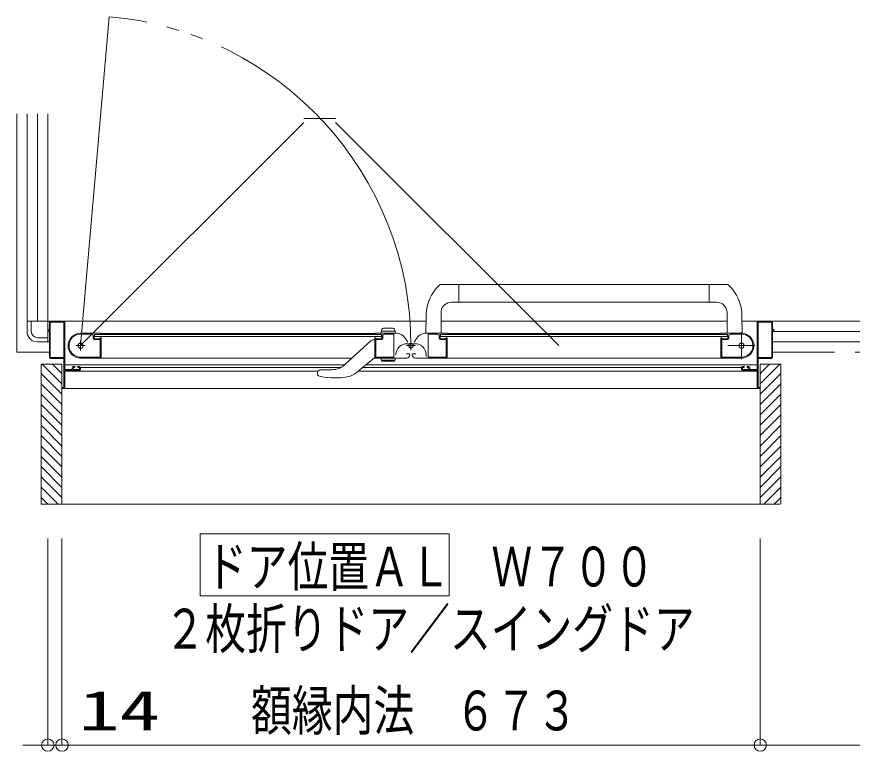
# Model space of a CAD drawing. Units: millimetres on the paper. Extents: x -305 to 305, y -152 to 152.
# Drawn here: x -133.93 to -93.67, y -80.67 to -45.25 of the extents above; entities that cross this region are included whole.
import ezdxf
from ezdxf.enums import TextEntityAlignment as Align

# ---------------------------------------------------------------- set-up
doc = ezdxf.new("R2010")
doc.units = ezdxf.units.MM
doc.linetypes.add('LONG_CHAIN', pattern=[21, 18, -1, 1, -1])
doc.linetypes.add('LONG_DOUBLE_CHAIN', pattern=[21.8, 18, -1, 0.6, -0.6, 0.6, -1])
doc.layers.add('0-0_0', color=7, linetype='Continuous', lineweight=9)
doc.layers.add('0-1_VIEW0001', color=7, linetype='Continuous', lineweight=9)
doc.styles.add('ＭＳ ゴシック', font='')
doc.styles.get('ＭＳ ゴシック').set_extended_font_data('MS Gothic')

# ---------------------------------------------------------------- blocks, each defined once
blk = doc.blocks.new('_ORIGIN')
at = {"layer": '0-0_0'}
blk.add_line((0, 0), (-1, 0), dxfattribs=at)
blk.add_circle((0, 0), 0.5, dxfattribs=at)

msp = doc.modelspace()

# ---------------------------------------------------------------- linework, layer by layer
at = {"layer": '0-0_0'}
for p, q in [((-132.434, -70.416), (-132.434, -80.375)), ((-131.754, -70.416), (-131.754, -80.375)), ((-131.754, -70.416), (-131.754, -80.375)), ((-98.104, -70.416), (-98.104, -80.375)), ((-98.104, -70.416), (-98.104, -80.375)), ((-133.034, -80.375), (-133.634, -80.375)), ((-131.754, -80.375), (-132.434, -80.375)), ((-131.754, -80.375), (-126.506, -80.375)), ((-131.154, -80.375), (-130.554, -80.375)), ((-98.704, -80.375), (-131.154, -80.375)), ((-53.034, -80.375), (-97.504, -80.375))]:
    msp.add_line(p, q, dxfattribs=at)
at = {"layer": '0-1_VIEW0001', "linetype": 'LONG_DOUBLE_CHAIN'}
for p, q in [((-129.471, -45.248), (-130.859, -61.112)), ((-133.934, -49.927), (-133.934, -61.427)), ((-118.573, -50.152), (-120.099, -50.152)), ((-130.859, -61.112), (-120.099, -50.352)), ((-107.812, -61.112), (-118.573, -50.352)), ((-132.359, -61.427), (-133.934, -61.427)), ((-50.934, -61.427), (-97.509, -61.427))]:
    msp.add_line(p, q, dxfattribs=at)
at = {"layer": '0-1_VIEW0001'}
for p, q in [((-133.434, -59.927), (-133.434, -49.927)), ((-133.434, -49.927), (-133.434, -59.927)), ((-132.934, -59.927), (-132.934, -49.927)), ((-132.434, -60.927), (-132.434, -49.927)), ((-113.746, -58.387), (-113.563, -58.189)), ((-100.56, -58.162), (-113.495, -58.162)), ((-112.633, -59.017), (-112.633, -58.162)), ((-100.56, -59.017), (-100.56, -58.162)), ((-100.56, -58.162), (-99.699, -58.162)), ((-99.446, -58.388), (-99.63, -58.189)), ((-112.633, -59.017), (-112.988, -59.017)), ((-100.56, -59.012), (-112.633, -59.012)), ((-100.56, -59.017), (-100.205, -59.017)), ((-113.484, -59.448), (-113.483, -60.502)), ((-99.705, -59.517), (-99.705, -60.512)), ((-133.434, -59.927), (-114.21, -59.927)), ((-133.034, -59.927), (-133.434, -59.927)), ((-133.434, -59.927), (-133.434, -60.427)), ((-133.234, -59.927), (-133.234, -60.427)), ((-132.359, -59.977), (-132.359, -60.312)), ((-132.314, -59.987), (-132.314, -61.667)), ((-114.21, -59.927), (-132.309, -59.927)), ((-131.674, -59.972), (-132.299, -59.972)), ((-131.659, -61.667), (-131.659, -59.987)), ((-131.609, -62.247), (-131.609, -59.952)), ((-114.209, -59.684), (-114.212, -60.502)), ((-99.709, -59.927), (-113.484, -59.927)), ((-98.984, -59.684), (-98.981, -60.502)), ((-97.557, -59.927), (-98.983, -59.927)), ((-98.259, -62.247), (-98.259, -59.952)), ((-98.209, -61.667), (-98.209, -59.987)), ((-98.194, -59.972), (-97.569, -59.972)), ((-97.554, -59.987), (-97.554, -61.667)), ((-97.509, -59.977), (-97.509, -60.312)), ((-132.434, -60.337), (-132.434, -60.357)), ((-132.374, -60.327), (-132.424, -60.327)), ((-132.424, -60.367), (-132.374, -60.367)), ((-132.359, -60.382), (-132.359, -61.677)), ((-116.385, -60.512), (-116.333, -60.317)), ((-115.809, -60.262), (-116.26, -60.262)), ((-115.685, -60.512), (-115.737, -60.317)), ((-97.509, -60.382), (-97.509, -61.677)), ((-97.494, -60.327), (-97.444, -60.327)), ((-97.444, -60.367), (-97.494, -60.367)), ((-97.434, -60.337), (-97.434, -60.357)), ((-132.934, -60.727), (-132.434, -60.727)), ((-132.434, -60.427), (-132.359, -60.427)), ((-132.434, -60.927), (-132.434, -60.527)), ((-129.874, -60.512), (-130.859, -60.512)), ((-130.329, -60.557), (-130.859, -60.557)), ((-130.254, -60.747), (-130.254, -60.632)), ((-130.209, -60.727), (-130.209, -60.602)), ((-116.359, -60.577), (-130.184, -60.577)), ((-130.184, -60.677), (-130.184, -60.577)), ((-116.359, -60.677), (-130.184, -60.677)), ((-129.934, -60.777), (-130.159, -60.777)), ((-129.888, -60.737), (-129.894, -60.737)), ((-129.88, -60.575), (-129.866, -60.566)), ((-129.866, -60.748), (-129.88, -60.739)), ((-116.684, -60.527), (-129.859, -60.527)), ((-129.859, -60.553), (-129.859, -60.527)), ((-129.859, -61.702), (-129.859, -60.76)), ((-116.684, -60.527), (-116.684, -60.553)), ((-116.684, -60.76), (-116.684, -61.702)), ((-116.677, -60.566), (-116.663, -60.575)), ((-116.663, -60.739), (-116.677, -60.748)), ((-116.669, -60.512), (-115.683, -60.512)), ((-116.649, -60.737), (-116.655, -60.737)), ((-116.384, -60.777), (-116.609, -60.777)), ((-116.359, -60.577), (-116.359, -60.677)), ((-116.358, -60.412), (-115.711, -60.412)), ((-116.334, -60.602), (-116.334, -60.727)), ((-116.294, -60.632), (-116.294, -60.747)), ((-115.769, -60.557), (-116.219, -60.557)), ((-115.754, -61.652), (-115.754, -60.572)), ((-113.199, -60.512), (-114.185, -60.512)), ((-114.114, -61.652), (-114.114, -60.572)), ((-114.099, -60.557), (-113.649, -60.557)), ((-113.574, -60.632), (-113.574, -60.747)), ((-113.534, -60.602), (-113.534, -60.727)), ((-113.509, -60.577), (-113.509, -60.677)), ((-113.509, -60.577), (-99.684, -60.577)), ((-113.509, -60.677), (-99.684, -60.677)), ((-113.484, -60.777), (-113.259, -60.777)), ((-113.219, -60.737), (-113.213, -60.737)), ((-113.191, -60.566), (-113.205, -60.575)), ((-113.205, -60.739), (-113.191, -60.748)), ((-113.184, -60.527), (-100.009, -60.527)), ((-113.184, -60.527), (-113.184, -60.553)), ((-113.184, -61.712), (-113.184, -60.76)), ((-100.009, -60.553), (-100.009, -60.527)), ((-100.009, -61.702), (-100.009, -60.76)), ((-99.988, -60.575), (-100.002, -60.566)), ((-100.002, -60.748), (-99.988, -60.739)), ((-99.994, -60.512), (-99.009, -60.512)), ((-99.98, -60.737), (-99.974, -60.737)), ((-99.934, -60.777), (-99.709, -60.777)), ((-99.684, -60.677), (-99.684, -60.577)), ((-99.659, -60.727), (-99.659, -60.602)), ((-99.614, -60.747), (-99.614, -60.632)), ((-99.539, -60.557), (-99.009, -60.557)), ((-97.509, -60.427), (-52.434, -60.427)), ((-132.434, -60.927), (-132.934, -60.927)), ((-132.434, -60.927), (-132.359, -60.927)), ((-132.359, -60.927), (-132.434, -60.927)), ((-129.919, -60.822), (-130.179, -60.822)), ((-129.909, -61.652), (-129.909, -60.832)), ((-116.846, -60.866), (-118.134, -62.044)), ((-116.684, -60.837), (-116.775, -60.837)), ((-116.634, -60.837), (-116.634, -61.652)), ((-116.369, -60.822), (-116.619, -60.822)), ((-115.088, -60.942), (-115.163, -60.812)), ((-114.744, -61.018), (-115.124, -61.018)), ((-114.78, -60.942), (-114.705, -60.812)), ((-113.499, -60.822), (-113.249, -60.822)), ((-113.234, -60.837), (-113.234, -61.652)), ((-99.959, -61.652), (-99.959, -60.832)), ((-99.949, -60.822), (-99.689, -60.822)), ((-97.509, -60.927), (-52.434, -60.927)), ((-52.434, -60.927), (-97.509, -60.927)), ((-115.019, -61.507), (-115.169, -61.507)), ((-114.994, -61.562), (-114.994, -61.532)), ((-114.874, -61.562), (-114.874, -61.532)), ((-114.849, -61.507), (-114.699, -61.507)), ((-114.204, -61.638), (-114.204, -61.558)), ((-131.759, -62.952), (-132.709, -62.002)), ((-132.309, -61.727), (-131.674, -61.727)), ((-132.299, -61.682), (-131.674, -61.682)), ((-131.759, -62.452), (-132.209, -62.002)), ((-131.759, -68.752), (-131.759, -62.002)), ((-131.659, -61.742), (-131.659, -63.112)), ((-130.933, -61.662), (-129.919, -61.662)), ((-130.859, -61.712), (-117.771, -61.712)), ((-117.579, -62.425), (-116.684, -61.687)), ((-116.714, -61.712), (-115.144, -61.712)), ((-116.624, -61.662), (-115.764, -61.662)), ((-116.385, -61.712), (-116.351, -61.836)), ((-116.358, -61.812), (-115.711, -61.812)), ((-115.752, -61.862), (-116.318, -61.862)), ((-113.153, -61.712), (-114.724, -61.712)), ((-113.244, -61.662), (-114.104, -61.662)), ((-99.009, -61.712), (-113.184, -61.712)), ((-98.935, -61.662), (-99.949, -61.662)), ((-98.209, -61.742), (-98.209, -63.112)), ((-97.569, -61.682), (-98.194, -61.682)), ((-97.559, -61.727), (-98.194, -61.727)), ((-98.109, -62.452), (-97.659, -62.002)), ((-98.109, -62.952), (-97.159, -62.002)), ((-98.109, -62.002), (-97.109, -62.002)), ((-98.109, -68.752), (-98.109, -62.002)), ((-97.109, -68.752), (-97.109, -62.002)), ((-131.609, -62.033), (-118.122, -62.033)), ((-131.609, -63.162), (-131.609, -62.327)), ((-131.609, -62.35), (-119.434, -62.35)), ((-131.274, -62.262), (-131.594, -62.262)), ((-131.594, -62.312), (-130.909, -62.312)), ((-131.259, -62.162), (-131.259, -62.247)), ((-131.214, -62.247), (-131.214, -62.177)), ((-131.154, -62.112), (-131.209, -62.112)), ((-131.199, -62.162), (-131.154, -62.162)), ((-130.929, -62.262), (-131.199, -62.262)), ((-131.139, -62.147), (-131.139, -62.127)), ((-130.989, -62.127), (-130.989, -62.147)), ((-130.909, -62.112), (-130.974, -62.112)), ((-130.974, -62.162), (-130.929, -62.162)), ((-130.914, -62.177), (-130.914, -62.247)), ((-130.859, -62.262), (-130.859, -62.162)), ((-130.859, -62.173), (-118.319, -62.173)), ((-119.434, -62.409), (-119.434, -62.491)), ((-119.399, -62.332), (-119.401, -62.334)), ((-118.718, -62.271), (-119.237, -62.271)), ((-117.489, -62.35), (-98.259, -62.35)), ((-117.274, -62.173), (-99.009, -62.173)), ((-117.104, -62.033), (-98.259, -62.033)), ((-99.009, -62.262), (-99.009, -62.162)), ((-98.959, -62.112), (-98.894, -62.112)), ((-98.274, -62.312), (-98.959, -62.312)), ((-98.954, -62.177), (-98.954, -62.247)), ((-98.894, -62.162), (-98.939, -62.162)), ((-98.939, -62.262), (-98.669, -62.262)), ((-98.879, -62.127), (-98.879, -62.147)), ((-98.729, -62.147), (-98.729, -62.127)), ((-98.714, -62.112), (-98.659, -62.112)), ((-98.669, -62.162), (-98.714, -62.162)), ((-98.654, -62.247), (-98.654, -62.177)), ((-98.609, -62.162), (-98.609, -62.247)), ((-98.594, -62.262), (-98.274, -62.262)), ((-98.259, -63.162), (-98.259, -62.327)), ((-131.759, -63.452), (-132.759, -62.452)), ((-119.421, -62.533), (-119.421, -62.533)), ((-119.421, -62.533), (-119.386, -62.561)), ((-119.271, -62.605), (-119.386, -62.561)), ((-98.109, -63.452), (-97.109, -62.452)), ((-131.759, -63.952), (-132.759, -62.952)), ((-131.674, -63.127), (-131.744, -63.127)), ((-131.744, -63.177), (-131.624, -63.177)), ((-131.609, -63.177), (-98.259, -63.177)), ((-98.124, -63.177), (-98.244, -63.177)), ((-98.194, -63.127), (-98.124, -63.127)), ((-98.109, -63.952), (-97.109, -62.952)), ((-131.759, -64.452), (-132.759, -63.452)), ((-98.109, -64.452), (-97.109, -63.452)), ((-131.759, -64.952), (-132.759, -63.952)), ((-98.109, -64.952), (-97.109, -63.952)), ((-131.759, -65.452), (-132.759, -64.452)), ((-98.109, -65.452), (-97.109, -64.452)), ((-131.759, -65.952), (-132.759, -64.952)), ((-98.109, -65.952), (-97.109, -64.952)), ((-131.759, -66.452), (-132.759, -65.452)), ((-98.109, -66.452), (-97.109, -65.452)), ((-131.759, -66.952), (-132.759, -65.952)), ((-98.109, -66.952), (-97.109, -65.952)), ((-131.759, -67.452), (-132.759, -66.452)), ((-98.109, -67.452), (-97.109, -66.452)), ((-131.759, -67.947), (-132.759, -66.947)), ((-98.109, -67.947), (-97.109, -66.947)), ((-131.759, -68.442), (-132.759, -67.442)), ((-98.109, -68.442), (-97.109, -67.442)), ((-131.944, -68.752), (-132.759, -67.937)), ((-97.924, -68.752), (-97.109, -67.937)), ((-132.439, -68.752), (-132.759, -68.432)), ((-97.429, -68.752), (-97.109, -68.432)), ((-97.16, -68.752), (-132.759, -68.752)), ((-125.098, -73.182), (-125.098, -70.182)), ((-125.098, -70.182), (-113.098, -70.182)), ((-113.098, -73.182), (-113.098, -70.182)), ((-125.098, -73.182), (-113.098, -73.182))]:
    msp.add_line(p, q, dxfattribs=at)
at = {"layer": '0-1_VIEW0001', "linetype": 'LONG_CHAIN'}
for p, q in [((-99.009, -60.462), (-99.009, -61.762)), ((-131.089, -61.112), (-130.629, -61.112)), ((-130.859, -61.342), (-130.859, -60.882)), ((-114.721, -61.112), (-115.146, -61.112)), ((-114.934, -61.324), (-114.934, -60.933)), ((-99.659, -61.112), (-98.359, -61.112))]:
    msp.add_line(p, q, dxfattribs=at)
at = {"layer": '0-1_VIEW0001', "color": 5}
msp.add_line((-131.759, -62.002), (-131.759, -68.752), dxfattribs=at)
at = {"layer": '0-1_VIEW0001'}
for points in [[(-97.559, -59.927), (-51.434, -59.927), (-51.434, -49.927)], [(-132.759, -68.752), (-132.759, -62.002), (-131.759, -62.002)], [(-116.385, -61.712), (-115.685, -61.712), (-115.718, -61.836)], [(-119.398, -62.332), (-119.397, -62.331), (-119.396, -62.33), (-119.395, -62.33), (-119.394, -62.329), (-119.393, -62.328), (-119.392, -62.327), (-119.39, -62.325), (-119.389, -62.324), (-119.387, -62.323), (-119.386, -62.322), (-119.385, -62.321), (-119.383, -62.32), (-119.382, -62.319), (-119.38, -62.318), (-119.379, -62.317), (-119.377, -62.316), (-119.376, -62.315), (-119.374, -62.314), (-119.373, -62.313), (-119.37, -62.311), (-119.366, -62.309), (-119.363, -62.307), (-119.36, -62.305), (-119.357, -62.303), (-119.353, -62.301), (-119.349, -62.299), (-119.346, -62.297), (-119.342, -62.295), (-119.338, -62.293), (-119.334, -62.292), (-119.331, -62.29), (-119.327, -62.288), (-119.323, -62.287), (-119.319, -62.286), (-119.315, -62.284), (-119.311, -62.283), (-119.307, -62.281), (-119.303, -62.28), (-119.298, -62.279)], [(-119.298, -62.279), (-119.294, -62.278), (-119.29, -62.277), (-119.286, -62.276), (-119.282, -62.275), (-119.277, -62.274), (-119.273, -62.274), (-119.269, -62.273), (-119.264, -62.273), (-119.26, -62.272), (-119.255, -62.272), (-119.253, -62.271), (-119.251, -62.271), (-119.249, -62.271), (-119.247, -62.271), (-119.245, -62.271), (-119.243, -62.271), (-119.241, -62.271), (-119.238, -62.271), (-119.236, -62.271), (-119.234, -62.271)], [(-119.434, -62.491), (-119.434, -62.493), (-119.434, -62.495), (-119.433, -62.497), (-119.433, -62.5), (-119.433, -62.502), (-119.432, -62.504), (-119.432, -62.506), (-119.432, -62.509), (-119.431, -62.511), (-119.431, -62.513), (-119.43, -62.515), (-119.429, -62.517), (-119.429, -62.52), (-119.428, -62.522), (-119.427, -62.524), (-119.426, -62.526), (-119.425, -62.528), (-119.424, -62.53), (-119.422, -62.532), (-119.421, -62.533)]]:
    msp.add_lwpolyline(points, dxfattribs=at)
for centre, radius in [((-130.859, -61.112), 0.125), ((-114.934, -61.112), 0.113), ((-99.009, -61.112), 0.125)]:
    msp.add_circle(centre, radius, dxfattribs=at)
at = {"layer": '0-1_VIEW0001', "linetype": 'LONG_DOUBLE_CHAIN'}
msp.add_arc((-130.859, -61.112), 15.925, 0, 85, dxfattribs=at)
at = {"layer": '0-1_VIEW0001'}
for centre, radius, start, end in [((-113.494, -58.262), 0.1, 90, 133.4724), ((-99.699, -58.262), 0.1, 46.5276, 90), ((-112.139, -59.692), 2.07, 140.9419, 179.8), ((-101.054, -59.692), 2.07, 0.2, 39.0242), ((-112.988, -59.517), 0.5, 90, 172.0444), ((-100.205, -59.517), 0.5, 0, 90), ((-132.309, -59.977), 0.05, 90, 180), ((-132.299, -59.987), 0.015, 90, 180), ((-131.674, -59.987), 0.015, 0, 90), ((-131.634, -59.952), 0.025, 0, 90), ((-98.234, -59.952), 0.025, 90, 180), ((-98.194, -59.987), 0.015, 90, 180), ((-97.569, -59.987), 0.015, 0, 90), ((-97.559, -59.977), 0.05, 0, 90), ((-132.424, -60.337), 0.01, 90, 180), ((-132.424, -60.357), 0.01, 180, 270), ((-132.374, -60.312), 0.015, 270, 0), ((-132.374, -60.382), 0.015, 0, 90), ((-116.26, -60.337), 0.075, 90, 165), ((-115.809, -60.337), 0.075, 15, 90), ((-97.494, -60.312), 0.015, 180, 270), ((-97.494, -60.382), 0.015, 90, 180), ((-97.444, -60.337), 0.01, 0, 90), ((-97.444, -60.357), 0.01, 270, 0), ((-132.934, -60.427), 0.5, 180, 270), ((-132.934, -60.427), 0.3, 180, 270), ((-130.859, -61.112), 0.6, 90, 270), ((-130.859, -61.112), 0.555, 90, 262.2329), ((-130.329, -60.632), 0.075, 0, 90), ((-130.179, -60.747), 0.075, 180, 270), ((-130.184, -60.602), 0.025, 90, 180), ((-130.159, -60.727), 0.05, 180, 270), ((-129.934, -60.752), 0.025, 270, 0), ((-129.894, -60.752), 0.015, 90, 180), ((-129.888, -60.562), 0.015, 270, 300.9638), ((-129.888, -60.752), 0.015, 59.0362, 90), ((-129.874, -60.527), 0.015, 0, 90), ((-129.874, -60.553), 0.015, 300.9638, 0), ((-129.874, -60.76), 0.015, 0, 59.0362), ((-116.669, -60.527), 0.015, 90, 180), ((-116.669, -60.553), 0.015, 180, 239.0362), ((-116.669, -60.76), 0.015, 120.9638, 180), ((-116.655, -60.562), 0.015, 239.0362, 270), ((-116.655, -60.752), 0.015, 90, 120.9638), ((-116.649, -60.752), 0.015, 0, 90), ((-116.609, -60.752), 0.025, 180, 270), ((-116.384, -60.727), 0.05, 270, 0), ((-116.369, -60.747), 0.075, 270, 0), ((-116.359, -60.602), 0.025, 0, 90), ((-116.219, -60.632), 0.075, 90, 180), ((-115.769, -60.572), 0.015, 0, 90), ((-115.683, -61.112), 0.6, 30, 90), ((-114.185, -61.112), 0.6, 90, 150), ((-114.099, -60.572), 0.015, 90, 180), ((-113.649, -60.632), 0.075, 0, 90), ((-113.499, -60.747), 0.075, 180, 270), ((-113.509, -60.602), 0.025, 90, 180), ((-113.484, -60.727), 0.05, 180, 270), ((-113.259, -60.752), 0.025, 270, 0), ((-113.219, -60.752), 0.015, 90, 180), ((-113.213, -60.562), 0.015, 270, 300.9638), ((-113.213, -60.752), 0.015, 59.0362, 90), ((-113.199, -60.527), 0.015, 0, 90), ((-113.199, -60.553), 0.015, 300.9638, 0), ((-113.199, -60.76), 0.015, 0, 59.0362), ((-99.994, -60.527), 0.015, 90, 180), ((-99.994, -60.553), 0.015, 180, 239.0362), ((-99.994, -60.76), 0.015, 120.9638, 180), ((-99.98, -60.562), 0.015, 239.0362, 270), ((-99.98, -60.752), 0.015, 90, 120.9638), ((-99.974, -60.752), 0.015, 0, 90), ((-99.934, -60.752), 0.025, 180, 270), ((-99.709, -60.727), 0.05, 270, 0), ((-99.689, -60.747), 0.075, 270, 0), ((-99.684, -60.602), 0.025, 0, 90), ((-99.539, -60.632), 0.075, 90, 180), ((-99.009, -61.112), 0.6, 270, 90), ((-99.009, -61.112), 0.555, 277.7671, 90), ((-129.919, -60.832), 0.01, 0, 90), ((-116.775, -60.937), 0.1, 90, 132.4362), ((-116.619, -60.837), 0.015, 90, 180), ((-115.124, -61.558), 0.54, 90, 180), ((-114.744, -61.558), 0.54, 0, 90), ((-113.249, -60.837), 0.015, 0, 90), ((-99.949, -60.832), 0.01, 90, 180), ((-115.144, -61.562), 0.15, 270, 0), ((-115.019, -61.532), 0.025, 0, 90), ((-114.849, -61.532), 0.025, 90, 180), ((-114.724, -61.562), 0.15, 180, 270), ((-132.309, -61.677), 0.05, 180, 270), ((-132.299, -61.667), 0.015, 180, 270), ((-131.674, -61.667), 0.015, 270, 0), ((-131.674, -61.742), 0.015, 0, 90), ((-130.933, -61.652), 0.01, 262.2329, 270), ((-130.759, -61.697), 0.015, 270, 272.6935), ((-129.919, -61.652), 0.01, 270, 0), ((-129.869, -61.702), 0.01, 270, 0), ((-116.674, -61.702), 0.01, 180, 270), ((-116.624, -61.652), 0.01, 180, 270), ((-116.318, -61.827), 0.035, 195, 270), ((-115.764, -61.652), 0.01, 270, 0), ((-115.752, -61.827), 0.035, 270, 345), ((-114.104, -61.652), 0.01, 180, 270), ((-113.244, -61.652), 0.01, 270, 0), ((-113.194, -61.702), 0.01, 270, 0), ((-99.999, -61.702), 0.01, 180, 270), ((-99.949, -61.652), 0.01, 180, 270), ((-98.935, -61.652), 0.01, 270, 277.7671), ((-98.194, -61.667), 0.015, 180, 270), ((-98.194, -61.742), 0.015, 90, 180), ((-97.569, -61.667), 0.015, 270, 0), ((-97.559, -61.677), 0.05, 270, 0), ((-131.594, -62.247), 0.015, 180, 270), ((-131.594, -62.327), 0.015, 90, 180), ((-131.274, -62.247), 0.015, 270, 0), ((-131.209, -62.162), 0.05, 90, 180), ((-131.199, -62.177), 0.015, 90, 180), ((-131.199, -62.247), 0.015, 180, 270), ((-131.154, -62.127), 0.015, 0, 90), ((-131.154, -62.147), 0.015, 270, 0), ((-130.974, -62.127), 0.015, 90, 180), ((-130.974, -62.147), 0.015, 180, 270), ((-130.929, -62.177), 0.015, 0, 90), ((-130.929, -62.247), 0.015, 270, 0), ((-130.909, -62.162), 0.05, 0, 90), ((-130.909, -62.262), 0.05, 270, 0), ((-119.334, -62.409), 0.1, 131.8103, 180), ((-118.718, -61.406), 0.865, 270, 312.4362), ((-98.959, -62.162), 0.05, 90, 180), ((-98.959, -62.262), 0.05, 180, 270), ((-98.939, -62.177), 0.015, 90, 180), ((-98.939, -62.247), 0.015, 180, 270), ((-98.894, -62.127), 0.015, 0, 90), ((-98.894, -62.147), 0.015, 270, 0), ((-98.714, -62.127), 0.015, 90, 180), ((-98.714, -62.147), 0.015, 180, 270), ((-98.669, -62.177), 0.015, 0, 90), ((-98.669, -62.247), 0.015, 270, 0), ((-98.659, -62.162), 0.05, 0, 90), ((-98.594, -62.247), 0.015, 180, 270), ((-98.274, -62.247), 0.015, 270, 0), ((-98.274, -62.327), 0.015, 0, 90), ((-118.599, -58.997), 3.67, 259.4547, 279.2884), ((-118.152, -61.731), 0.9, 279.2884, 309.5), ((-131.744, -63.142), 0.015, 90, 180), ((-131.744, -63.162), 0.015, 180, 270), ((-131.674, -63.112), 0.015, 270, 0), ((-131.624, -63.162), 0.015, 270, 0), ((-98.244, -63.162), 0.015, 180, 270), ((-98.194, -63.112), 0.015, 180, 270), ((-98.124, -63.142), 0.015, 0, 90), ((-98.124, -63.162), 0.015, 270, 0)]:
    msp.add_arc(centre, radius, start, end, dxfattribs=at)

# ---------------------------------------------------------------- block references
at = {"layer": '0-0_0', "xscale": 0.6, "yscale": 0.6}
for p in [(-132.434, -80.375), (-98.104, -80.375)]:
    msp.add_blockref('_ORIGIN', p, dxfattribs=at)
at = {"layer": '0-0_0', "xscale": 0.6, "yscale": 0.6, "rotation": 180}
for p in [(-131.754, -80.375), (-131.754, -80.375), (-98.104, -80.375)]:
    msp.add_blockref('_ORIGIN', p, dxfattribs=at)

# ---------------------------------------------------------------- texts
at = {"layer": '0-0_0', "style": 'ＭＳ ゴシック'}
for s, width, p in [('額縁内法\u3000６７３', 0.75, (-122.64, -80.246)), ('14', 1.5, (-130.945, -80.246))]:
    msp.add_text(s, height=1.921, dxfattribs=dict(at, width=width)).set_placement(p, align=Align.BOTTOM_LEFT)
at = {"layer": '0-1_VIEW0001', "style": 'ＭＳ ゴシック', "width": 0.75}
for s, p in [('ドア位置ＡＬ\u3000Ｗ７００', (-124.813, -73.302)), ('２枚折りドア／スイングドア', (-126.813, -76.299))]:
    msp.add_text(s, height=1.921, dxfattribs=at).set_placement(p, align=Align.BOTTOM_LEFT)

doc.saveas('drawing.dxf')
